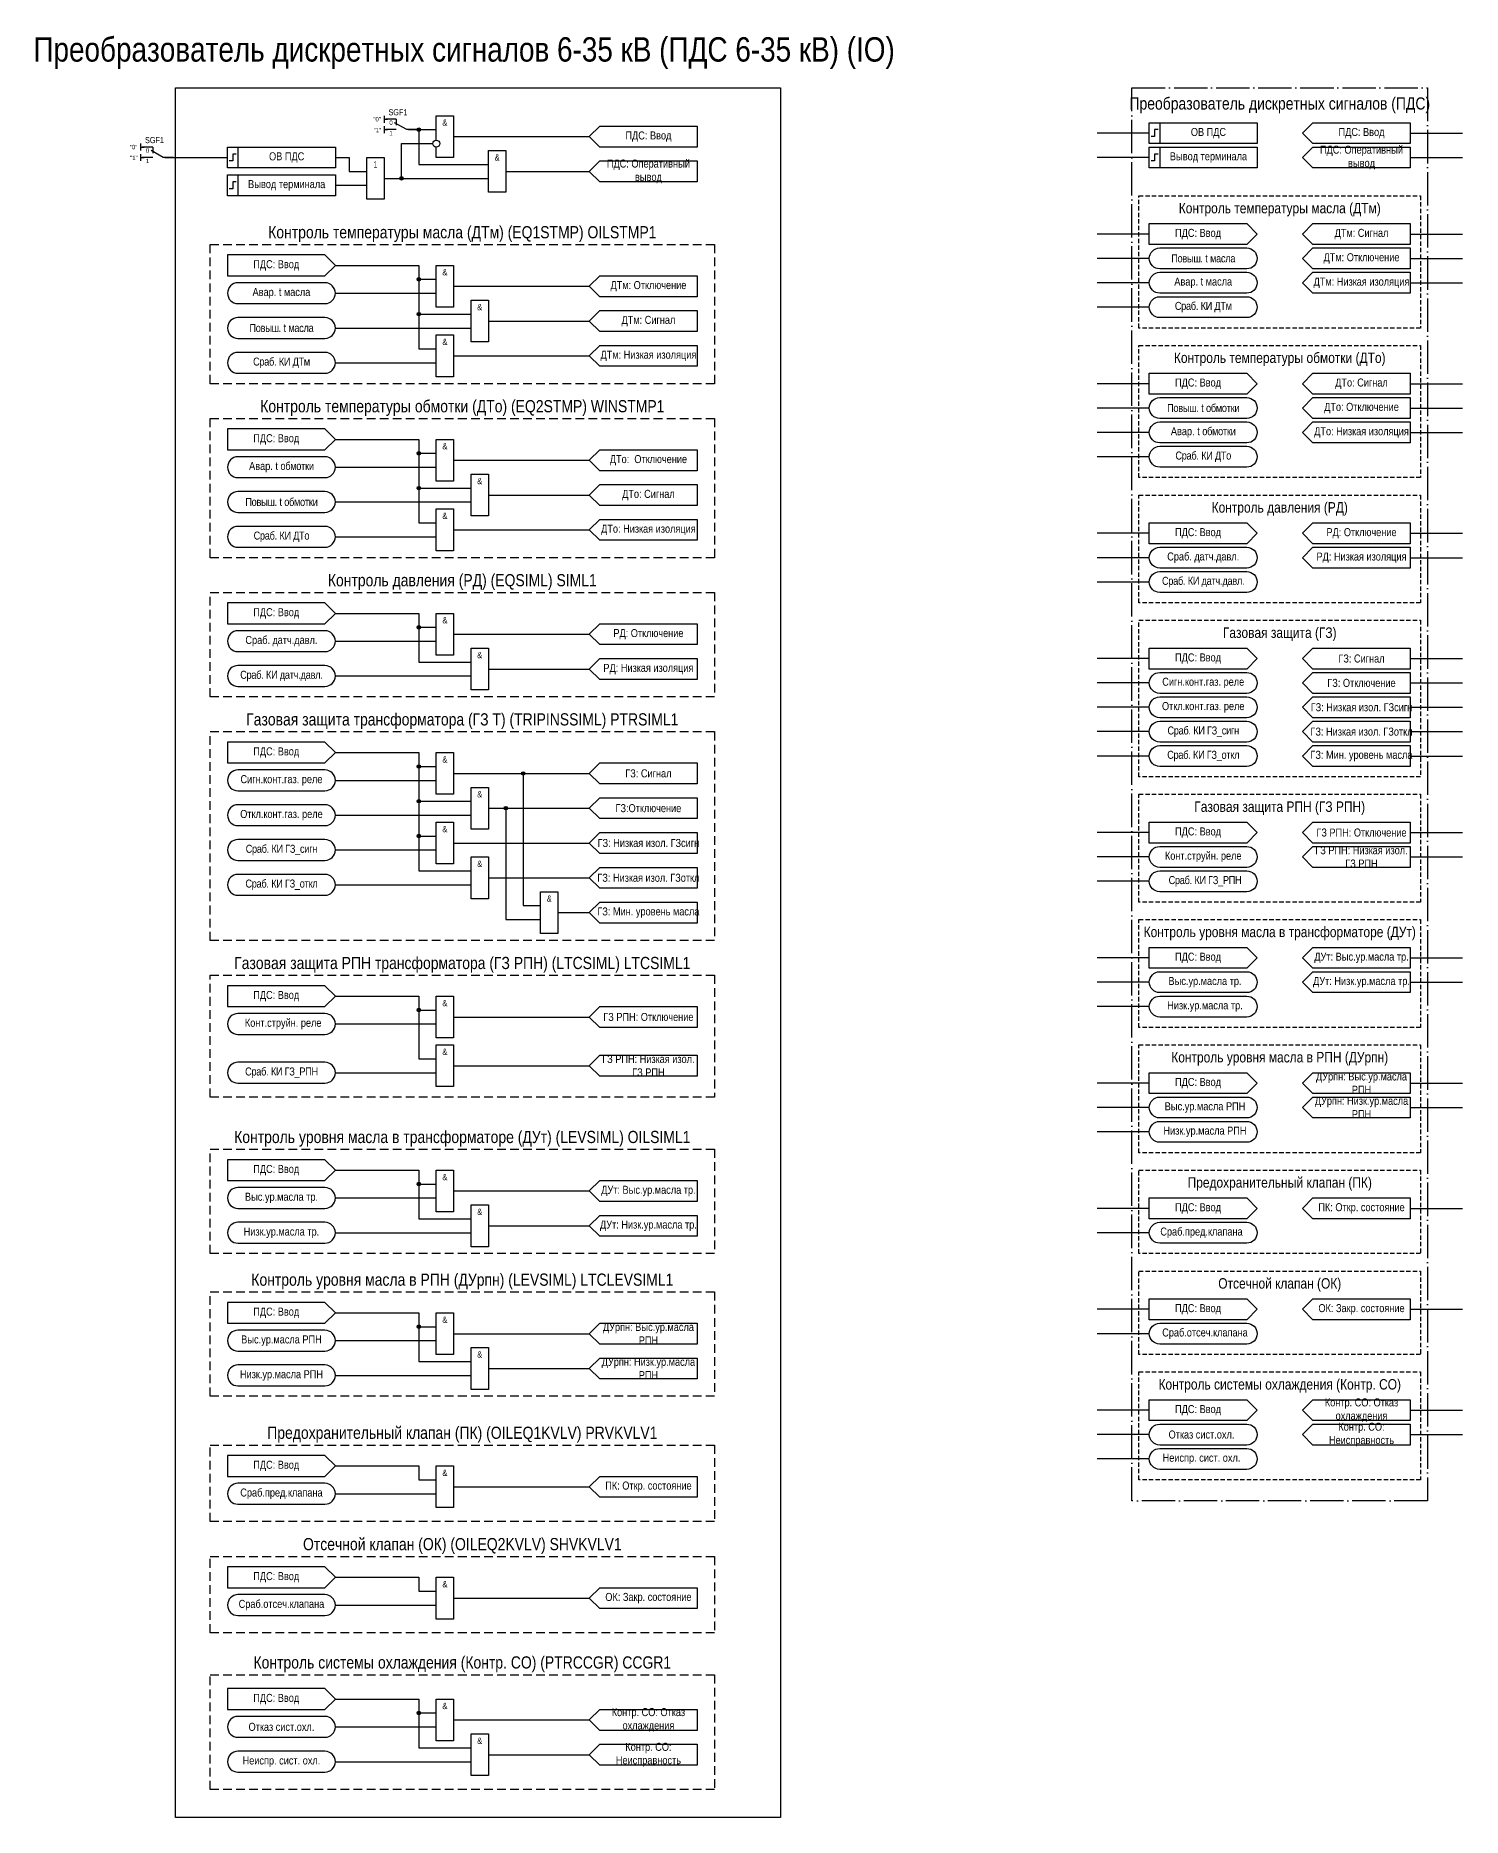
# Model space of a CAD drawing. Header units: millimetres. Extents: x -2270 to 418, y -112 to 561.
# Drawn here: x -702 to -292, y 0 to 512 of the extents above; entities that cross this region are included whole.
import ezdxf
from ezdxf.enums import TextEntityAlignment as Align

# ---------------------------------------------------------------- set-up
doc = ezdxf.new("R2010")
doc.units = ezdxf.units.MM
doc.linetypes.add('ACAD_ISO04W100', pattern=[30, 24, -3, 0, -3])
doc.linetypes.add('штриховая2', pattern=[0.375, 0.25, -0.125])
doc.layers.add('invisible', color=252, linetype='Continuous', plot=False)
doc.layers.add('TEXT', color=7, linetype='Continuous', lineweight=25)
doc.layers.add('Основная', color=7, linetype='Continuous')
doc.styles.add('2.5_Gost_RD', font='ARIALN.TTF', dxfattribs={"height": 2.5})
doc.styles.add('3.5_Gost_RD', font='ARIALN.TTF', dxfattribs={"height": 3.5})
doc.styles.add('Вывод', font='ARIALN.TTF', dxfattribs={"height": 2.5})
doc.styles.add('Компонент', font='ARIALN.TTF', dxfattribs={"height": 3.5})

# ---------------------------------------------------------------- blocks, each defined once
blk = doc.blocks.new('Точка')
at = {"ltscale": 100}
h = blk.add_hatch(color=256, dxfattribs=at)
h.dxf.hatch_style = 1
edge = h.paths.add_edge_path()
edge.add_arc((0, 0), 0.5, 0, 360)
blk.add_circle((0, 0), 0.5, dxfattribs=at)
blk = doc.blocks.new('*U958')
at = {"layer": 'Основная', "color": 0}
blk.add_line((0, 0), (7, 4), dxfattribs=at)
at = {"layer": 'Основная', "ltscale": 0.35}
blk.add_line((6, 6), (6, 2.5), dxfattribs=at)
blk = doc.blocks.new('*U985')
at = {"layer": 'Основная', "color": 0}
for p, q in [((-3, 6), (-9, 6)), ((-3, 0), (-9, 0)), ((9, 0), (3, 0))]:
    blk.add_line(p, q, dxfattribs=at)
at = {"layer": 'Основная', "ltscale": 0.25, "xscale": -1}
blk.add_blockref('*U958', (3, 0), dxfattribs=at)
at = {"layer": 'Основная'}
for tag, height, style, p in [('ОУ', 3.5, 'Компонент', (-2, 10)), ('В1', 2.5, 'Вывод', (-14, 6)), ('В2', 2.5, 'Вывод', (-6, 4)), ('В3', 2.5, 'Вывод', (-6, -2))]:
    blk.add_attdef(tag, text='', height=height, dxfattribs=dict(at, style=style)).set_placement(p, align=Align.MIDDLE_CENTER)

msp = doc.modelspace()

# ---------------------------------------------------------------- linework, layer by layer
at = {"ltscale": 100}
for p, q in [((-602, 489), (-602, 487)), ((-602, 488), (-601, 488)), ((-602, 486), (-602, 484)), ((-602, 485), (-601, 485)), ((-382, 484), (-397, 484)), ((-307, 484), (-292, 484)), ((-382, 477), (-397, 477)), ((-307, 477), (-292, 477)), ((-607, 473), (-607, 473)), ((-382, 455), (-397, 455)), ((-307, 455), (-292, 455)), ((-382, 448), (-397, 448)), ((-307, 448), (-292, 448)), ((-382, 441), (-397, 441)), ((-307, 441), (-292, 441)), ((-382, 434), (-397, 434)), ((-382, 412), (-397, 412)), ((-307, 412), (-292, 412)), ((-382, 405), (-397, 405)), ((-307, 405), (-292, 405)), ((-382, 398), (-397, 398)), ((-307, 398), (-292, 398)), ((-382, 391), (-397, 391)), ((-382, 369), (-397, 369)), ((-307, 369), (-292, 369)), ((-382, 362), (-397, 362)), ((-307, 362), (-292, 362)), ((-382, 355), (-397, 355)), ((-382, 333), (-397, 333)), ((-307, 333), (-292, 333)), ((-382, 326), (-397, 326)), ((-307, 326), (-292, 326)), ((-382, 319), (-397, 319)), ((-307, 319), (-292, 319)), ((-382, 312), (-397, 312)), ((-307, 312), (-292, 312)), ((-382, 305), (-397, 305)), ((-307, 305), (-292, 305)), ((-382, 283), (-397, 283)), ((-307, 283), (-292, 283)), ((-382, 276), (-397, 276)), ((-307, 276), (-292, 276)), ((-382, 269), (-397, 269)), ((-382, 247), (-397, 247)), ((-307, 247), (-292, 247)), ((-382, 240), (-397, 240)), ((-307, 240), (-292, 240)), ((-382, 233), (-397, 233)), ((-382, 211), (-397, 211)), ((-307, 211), (-292, 211)), ((-382, 204), (-397, 204)), ((-307, 204), (-292, 204)), ((-382, 197), (-397, 197)), ((-382, 175), (-397, 175)), ((-307, 175), (-292, 175)), ((-382, 168), (-397, 168)), ((-382, 146), (-397, 146)), ((-307, 146), (-292, 146)), ((-382, 139), (-397, 139)), ((-382, 117), (-397, 117)), ((-307, 117), (-292, 117)), ((-382, 110), (-397, 110)), ((-307, 110), (-292, 110)), ((-382, 103), (-397, 103))]:
    msp.add_line(p, q, dxfattribs=at)
at = {"color": 2, "ltscale": 100}
msp.add_lwpolyline([(-662, 497), (-488, 497), (-488, 0), (-662, 0)], close=True, dxfattribs=at)
at = {"color": 251, "linetype": 'ACAD_ISO04W100', "lineweight": 30, "ltscale": 0.4, "true_color": 0x58595b}
msp.add_lwpolyline([(-387, 497), (-302, 497), (-302, 91), (-387, 91)], close=True, dxfattribs=at)
at = {"ltscale": 100}
for points in [[(-587, 482), (-587, 489), (-582, 489), (-582, 477), (-587, 477), (-587, 480)], [(-338, 484), (-335, 487), (-307, 487), (-307, 481), (-335, 481), (-338, 484)], [(-595, 485), (-587, 485)], [(-595, 485), (-592, 485), (-592, 475), (-572, 475)], [(-582, 483), (-543, 483)], [(-543, 483), (-540, 486), (-512, 486), (-512, 480), (-540, 480), (-543, 483)], [(-616, 477), (-612, 477), (-612, 473), (-607, 473)], [(-602, 471), (-597, 471), (-597, 481), (-588, 481)], [(-338, 477), (-335, 480), (-307, 480), (-307, 474), (-335, 474), (-338, 477)], [(-567, 473), (-543, 473)], [(-543, 473), (-540, 476), (-512, 476), (-512, 470), (-540, 470), (-543, 473)], [(-616, 469), (-607, 469)], [(-602, 471), (-572, 471)], [(-616, 446), (-592, 446), (-592, 442), (-587, 442)], [(-616, 446), (-592, 446), (-592, 432), (-577, 432)], [(-616, 446), (-592, 446), (-592, 422), (-587, 422)], [(-543, 440), (-540, 443), (-512, 443), (-512, 437), (-540, 437), (-543, 440)], [(-616, 438), (-587, 438)], [(-582, 440), (-543, 440)], [(-543, 430), (-540, 433), (-512, 433), (-512, 427), (-540, 427), (-543, 430)], [(-616, 428), (-577, 428)], [(-572, 430), (-543, 430)], [(-582, 420), (-543, 420)], [(-543, 420), (-540, 423), (-512, 423), (-512, 417), (-540, 417), (-543, 420)], [(-616, 418), (-587, 418)], [(-616, 396), (-592, 396), (-592, 392), (-587, 392)], [(-616, 396), (-592, 396), (-592, 382), (-577, 382)], [(-616, 396), (-592, 396), (-592, 372), (-587, 372)], [(-582, 390), (-543, 390)], [(-543, 390), (-540, 393), (-512, 393), (-512, 387), (-540, 387), (-543, 390)], [(-616, 388), (-587, 388)], [(-572, 380), (-543, 380)], [(-543, 380), (-540, 383), (-512, 383), (-512, 377), (-540, 377), (-543, 380)], [(-616, 378), (-577, 378)], [(-582, 370), (-543, 370)], [(-543, 370), (-540, 373), (-512, 373), (-512, 367), (-540, 367), (-543, 370)], [(-616, 368), (-587, 368)], [(-616, 346), (-592, 346), (-592, 342), (-587, 342)], [(-616, 346), (-592, 346), (-592, 332), (-577, 332)], [(-616, 338), (-587, 338)], [(-582, 340), (-543, 340)], [(-543, 340), (-540, 343), (-512, 343), (-512, 337), (-540, 337), (-543, 340)], [(-543, 330), (-540, 333), (-512, 333), (-512, 327), (-540, 327), (-543, 330)], [(-616, 328), (-577, 328)], [(-572, 330), (-543, 330)], [(-616, 306), (-592, 306), (-592, 302), (-587, 302)], [(-616, 306), (-592, 306), (-592, 292), (-577, 292)], [(-616, 306), (-592, 306), (-592, 282), (-587, 282)], [(-616, 306), (-592, 306), (-592, 272), (-577, 272)], [(-543, 300), (-540, 303), (-512, 303), (-512, 297), (-540, 297), (-543, 300)], [(-616, 298), (-587, 298)], [(-582, 300), (-543, 300)], [(-582, 300), (-562, 300), (-562, 262), (-557, 262)], [(-543, 290), (-540, 293), (-512, 293), (-512, 287), (-540, 287), (-543, 290)], [(-616, 288), (-577, 288)], [(-572, 290), (-543, 290)], [(-572, 290), (-567, 290), (-567, 258), (-557, 258)], [(-543, 280), (-540, 283), (-512, 283), (-512, 277), (-540, 277), (-543, 280)], [(-616, 278), (-587, 278)], [(-582, 280), (-543, 280)], [(-543, 270), (-540, 273), (-512, 273), (-512, 267), (-540, 267), (-543, 270)], [(-616, 268), (-577, 268)], [(-572, 270), (-543, 270)], [(-543, 260), (-540, 263), (-512, 263), (-512, 257), (-540, 257), (-543, 260)], [(-552, 260), (-543, 260)], [(-616, 236), (-592, 236), (-592, 232), (-587, 232)], [(-616, 236), (-592, 236), (-592, 218), (-587, 218)], [(-543, 230), (-540, 233), (-512, 233), (-512, 227), (-540, 227), (-543, 230)], [(-616, 228), (-587, 228)], [(-582, 230), (-543, 230)], [(-582, 216), (-543, 216)], [(-543, 216), (-540, 219), (-512, 219), (-512, 213), (-540, 213), (-543, 216)], [(-616, 214), (-587, 214)], [(-616, 186), (-592, 186), (-592, 182), (-587, 182)], [(-616, 186), (-592, 186), (-592, 172), (-577, 172)], [(-582, 180), (-543, 180)], [(-543, 180), (-540, 183), (-512, 183), (-512, 177), (-540, 177), (-543, 180)], [(-616, 178), (-587, 178)], [(-572, 170), (-543, 170)], [(-543, 170), (-540, 173), (-512, 173), (-512, 167), (-540, 167), (-543, 170)], [(-616, 168), (-577, 168)], [(-616, 145), (-592, 145), (-592, 141), (-587, 141)], [(-616, 145), (-592, 145), (-592, 131), (-577, 131)], [(-582, 139), (-543, 139)], [(-543, 139), (-540, 142), (-512, 142), (-512, 136), (-540, 136), (-543, 139)], [(-616, 137), (-587, 137)], [(-572, 129), (-543, 129)], [(-543, 129), (-540, 132), (-512, 132), (-512, 126), (-540, 126), (-543, 129)], [(-616, 127), (-577, 127)], [(-616, 101), (-592, 101), (-592, 97), (-587, 97)], [(-543, 95), (-540, 98), (-512, 98), (-512, 92), (-540, 92), (-543, 95)], [(-616, 93), (-587, 93)], [(-582, 95), (-543, 95)], [(-616, 69), (-592, 69), (-592, 65), (-587, 65)], [(-582, 63), (-543, 63)], [(-543, 63), (-540, 66), (-512, 66), (-512, 60), (-540, 60), (-543, 63)], [(-616, 61), (-587, 61)], [(-616, 34), (-592, 34), (-592, 30), (-587, 30)], [(-616, 34), (-592, 34), (-592, 20), (-577, 20)], [(-543, 28), (-540, 31), (-512, 31), (-512, 25), (-540, 25), (-543, 28)], [(-616, 26), (-587, 26)], [(-582, 28), (-543, 28)], [(-543, 18), (-540, 21), (-512, 21), (-512, 15), (-540, 15), (-543, 18)], [(-616, 16), (-577, 16)], [(-572, 18), (-543, 18)]]:
    msp.add_lwpolyline(points, dxfattribs=at)
for points in [[(-382, 487), (-379, 487), (-379, 481), (-382, 481)], [(-382, 487), (-351, 487), (-351, 481), (-382, 481)], [(-647, 480), (-616, 480), (-616, 474), (-647, 474)], [(-647, 480), (-644, 480), (-644, 474), (-647, 474)], [(-607, 477), (-602, 477), (-602, 465), (-607, 465)], [(-572, 479), (-567, 479), (-567, 467), (-572, 467)], [(-382, 480), (-379, 480), (-379, 474), (-382, 474)], [(-382, 480), (-351, 480), (-351, 474), (-382, 474)], [(-647, 472), (-616, 472), (-616, 466), (-647, 466)], [(-647, 472), (-644, 472), (-644, 466), (-647, 466)], [(-354, 452), (-382, 452), (-382, 458), (-354, 458), (-351, 455)], [(-307, 452), (-335, 452), (-338, 455), (-335, 458), (-307, 458)], [(-335, 451), (-307, 451), (-307, 445), (-335, 445), (-338, 448)], [(-647, 449), (-647, 443), (-619, 443), (-616, 446), (-619, 449)], [(-587, 446), (-582, 446), (-582, 434), (-587, 434)], [(-335, 444), (-307, 444), (-307, 438), (-335, 438), (-338, 441)], [(-577, 436), (-572, 436), (-572, 424), (-577, 424)], [(-587, 426), (-582, 426), (-582, 414), (-587, 414)], [(-354, 409), (-382, 409), (-382, 415), (-354, 415), (-351, 412)], [(-307, 409), (-335, 409), (-338, 412), (-335, 415), (-307, 415)], [(-335, 408), (-307, 408), (-307, 402), (-335, 402), (-338, 405)], [(-335, 401), (-307, 401), (-307, 395), (-335, 395), (-338, 398)], [(-647, 399), (-647, 393), (-619, 393), (-616, 396), (-619, 399)], [(-587, 396), (-582, 396), (-582, 384), (-587, 384)], [(-577, 386), (-572, 386), (-572, 374), (-577, 374)], [(-587, 376), (-582, 376), (-582, 364), (-587, 364)], [(-354, 366), (-382, 366), (-382, 372), (-354, 372), (-351, 369)], [(-307, 366), (-335, 366), (-338, 369), (-335, 372), (-307, 372)], [(-335, 365), (-307, 365), (-307, 359), (-335, 359), (-338, 362)], [(-647, 349), (-647, 343), (-619, 343), (-616, 346), (-619, 349)], [(-587, 346), (-582, 346), (-582, 334), (-587, 334)], [(-577, 336), (-572, 336), (-572, 324), (-577, 324)], [(-354, 330), (-382, 330), (-382, 336), (-354, 336), (-351, 333)], [(-307, 330), (-335, 330), (-338, 333), (-335, 336), (-307, 336)], [(-335, 329), (-307, 329), (-307, 323), (-335, 323), (-338, 326)], [(-335, 322), (-307, 322), (-307, 316), (-335, 316), (-338, 319)], [(-335, 315), (-307, 315), (-307, 309), (-335, 309), (-338, 312)], [(-647, 309), (-647, 303), (-619, 303), (-616, 306), (-619, 309)], [(-335, 308), (-307, 308), (-307, 302), (-335, 302), (-338, 305)], [(-587, 306), (-582, 306), (-582, 294), (-587, 294)], [(-577, 296), (-572, 296), (-572, 284), (-577, 284)], [(-587, 286), (-582, 286), (-582, 274), (-587, 274)], [(-354, 280), (-382, 280), (-382, 286), (-354, 286), (-351, 283)], [(-307, 280), (-335, 280), (-338, 283), (-335, 286), (-307, 286)], [(-335, 279), (-307, 279), (-307, 273), (-335, 273), (-338, 276)], [(-577, 276), (-572, 276), (-572, 264), (-577, 264)], [(-557, 266), (-552, 266), (-552, 254), (-557, 254)], [(-354, 244), (-382, 244), (-382, 250), (-354, 250), (-351, 247)], [(-307, 244), (-335, 244), (-338, 247), (-335, 250), (-307, 250)], [(-335, 243), (-307, 243), (-307, 237), (-335, 237), (-338, 240)], [(-647, 239), (-647, 233), (-619, 233), (-616, 236), (-619, 239)], [(-587, 236), (-582, 236), (-582, 224), (-587, 224)], [(-587, 222), (-582, 222), (-582, 210), (-587, 210)], [(-354, 208), (-382, 208), (-382, 214), (-354, 214), (-351, 211)], [(-307, 208), (-335, 208), (-338, 211), (-335, 214), (-307, 214)], [(-335, 207), (-307, 207), (-307, 201), (-335, 201), (-338, 204)], [(-647, 189), (-647, 183), (-619, 183), (-616, 186), (-619, 189)], [(-587, 186), (-582, 186), (-582, 174), (-587, 174)], [(-577, 176), (-572, 176), (-572, 164), (-577, 164)], [(-354, 172), (-382, 172), (-382, 178), (-354, 178), (-351, 175)], [(-307, 172), (-335, 172), (-338, 175), (-335, 178), (-307, 178)], [(-354, 143), (-382, 143), (-382, 149), (-354, 149), (-351, 146)], [(-307, 143), (-335, 143), (-338, 146), (-335, 149), (-307, 149)], [(-647, 148), (-647, 142), (-619, 142), (-616, 145), (-619, 148)], [(-587, 145), (-582, 145), (-582, 133), (-587, 133)], [(-577, 135), (-572, 135), (-572, 123), (-577, 123)], [(-354, 114), (-382, 114), (-382, 120), (-354, 120), (-351, 117)], [(-307, 114), (-335, 114), (-338, 117), (-335, 120), (-307, 120)], [(-335, 113), (-307, 113), (-307, 107), (-335, 107), (-338, 110)], [(-647, 104), (-647, 98), (-619, 98), (-616, 101), (-619, 104)], [(-587, 101), (-582, 101), (-582, 89), (-587, 89)], [(-647, 72), (-647, 66), (-619, 66), (-616, 69), (-619, 72)], [(-587, 69), (-582, 69), (-582, 57), (-587, 57)], [(-647, 37), (-647, 31), (-619, 31), (-616, 34), (-619, 37)], [(-587, 34), (-582, 34), (-582, 22), (-587, 22)], [(-577, 24), (-572, 24), (-572, 12), (-577, 12)]]:
    msp.add_lwpolyline(points, close=True, dxfattribs=at)
at = {"lineweight": 30, "ltscale": 100}
for points in [[(-379.5, 485), (-380.5, 485), (-380.5, 483), (-381.5, 483)], [(-644.5, 478), (-645.5, 478), (-645.5, 476), (-646.5, 476)], [(-379.5, 478), (-380.5, 478), (-380.5, 476), (-381.5, 476)], [(-644.5, 470), (-645.5, 470), (-645.5, 468), (-646.5, 468)]]:
    msp.add_lwpolyline(points, dxfattribs=at)
at = {"linetype": 'штриховая2', "ltscale": 5}
for points in [[(-385, 466), (-304, 466), (-304, 428), (-385, 428)], [(-385, 423), (-304, 423), (-304, 385), (-385, 385)], [(-385, 380), (-304, 380), (-304, 349), (-385, 349)], [(-385, 344), (-304, 344), (-304, 299), (-385, 299)], [(-385, 294), (-304, 294), (-304, 263), (-385, 263)], [(-385, 258), (-304, 258), (-304, 227), (-385, 227)], [(-385, 222), (-304, 222), (-304, 191), (-385, 191)], [(-385, 186), (-304, 186), (-304, 162), (-385, 162)], [(-385, 157), (-304, 157), (-304, 133), (-385, 133)], [(-385, 128), (-304, 128), (-304, 97), (-385, 97)]]:
    msp.add_lwpolyline(points, close=True, dxfattribs=at)
at = {"linetype": 'штриховая2', "ltscale": 10}
for points in [[(-652, 452), (-507, 452), (-507, 412), (-652, 412)], [(-652, 402), (-507, 402), (-507, 362), (-652, 362)], [(-652, 352), (-507, 352), (-507, 322), (-652, 322)], [(-652, 312), (-507, 312), (-507, 252), (-652, 252)], [(-652, 242), (-507, 242), (-507, 207), (-652, 207)], [(-652, 192), (-507, 192), (-507, 162), (-652, 162)], [(-652, 151), (-507, 151), (-507, 121), (-652, 121)], [(-652, 107), (-507, 107), (-507, 85), (-652, 85)], [(-652, 75), (-507, 75), (-507, 53), (-652, 53)], [(-652, 41), (-507, 41), (-507, 8), (-652, 8)]]:
    msp.add_lwpolyline(points, close=True, dxfattribs=at)
at = {"ltscale": 100}
for points in [[(-379, 445, -1), (-379, 451), (-354, 451, -1), (-354, 445)], [(-644, 435), (-619, 435, 1), (-619, 441), (-644, 441, 1)], [(-379, 438, -1), (-379, 444), (-354, 444, -1), (-354, 438)], [(-379, 431, -1), (-379, 437), (-354, 437, -1), (-354, 431)], [(-644, 425), (-619, 425, 1), (-619, 431), (-644, 431, 1)], [(-644, 415), (-619, 415, 1), (-619, 421), (-644, 421, 1)], [(-379, 402, -1), (-379, 408), (-354, 408, -1), (-354, 402)], [(-379, 395, -1), (-379, 401), (-354, 401, -1), (-354, 395)], [(-644, 385), (-619, 385, 1), (-619, 391), (-644, 391, 1)], [(-379, 388, -1), (-379, 394), (-354, 394, -1), (-354, 388)], [(-644, 375), (-619, 375, 1), (-619, 381), (-644, 381, 1)], [(-644, 365), (-619, 365, 1), (-619, 371), (-644, 371, 1)], [(-379, 359, -1), (-379, 365), (-354, 365, -1), (-354, 359)], [(-379, 352, -1), (-379, 358), (-354, 358, -1), (-354, 352)], [(-644, 335), (-619, 335, 1), (-619, 341), (-644, 341, 1)], [(-644, 325), (-619, 325, 1), (-619, 331), (-644, 331, 1)], [(-379, 323, -1), (-379, 329), (-354, 329, -1), (-354, 323)], [(-379, 316, -1), (-379, 322), (-354, 322, -1), (-354, 316)], [(-379, 309, -1), (-379, 315), (-354, 315, -1), (-354, 309)], [(-379, 302, -1), (-379, 308), (-354, 308, -1), (-354, 302)], [(-644, 295), (-619, 295, 1), (-619, 301), (-644, 301, 1)], [(-644, 285), (-619, 285, 1), (-619, 291), (-644, 291, 1)], [(-644, 275), (-619, 275, 1), (-619, 281), (-644, 281, 1)], [(-379, 273, -1), (-379, 279), (-354, 279, -1), (-354, 273)], [(-379, 266, -1), (-379, 272), (-354, 272, -1), (-354, 266)], [(-644, 265), (-619, 265, 1), (-619, 271), (-644, 271, 1)], [(-379, 237, -1), (-379, 243), (-354, 243, -1), (-354, 237)], [(-379, 230, -1), (-379, 236), (-354, 236, -1), (-354, 230)], [(-644, 225), (-619, 225, 1), (-619, 231), (-644, 231, 1)], [(-644, 211), (-619, 211, 1), (-619, 217), (-644, 217, 1)], [(-379, 201, -1), (-379, 207), (-354, 207, -1), (-354, 201)], [(-379, 194, -1), (-379, 200), (-354, 200, -1), (-354, 194)], [(-644, 175), (-619, 175, 1), (-619, 181), (-644, 181, 1)], [(-644, 165), (-619, 165, 1), (-619, 171), (-644, 171, 1)], [(-379, 165, -1), (-379, 171), (-354, 171, -1), (-354, 165)], [(-644, 134), (-619, 134, 1), (-619, 140), (-644, 140, 1)], [(-379, 136, -1), (-379, 142), (-354, 142, -1), (-354, 136)], [(-644, 124), (-619, 124, 1), (-619, 130), (-644, 130, 1)], [(-379, 107, -1), (-379, 113), (-354, 113, -1), (-354, 107)], [(-379, 100, -1), (-379, 106), (-354, 106, -1), (-354, 100)], [(-644, 90), (-619, 90, 1), (-619, 96), (-644, 96, 1)], [(-644, 58), (-619, 58, 1), (-619, 64), (-644, 64, 1)], [(-644, 23), (-619, 23, 1), (-619, 29), (-644, 29, 1)], [(-644, 13), (-619, 13, 1), (-619, 19), (-644, 19, 1)]]:
    msp.add_lwpolyline(points, format="xyb", close=True, dxfattribs=at)
msp.add_circle((-587, 481), 1)
at = {"layer": 'invisible', "ltscale": 100}
for p, q in [((-672, 481), (-672, 479)), ((-672, 480), (-671, 480)), ((-672, 478), (-672, 476)), ((-672, 477), (-671, 477))]:
    msp.add_line(p, q, dxfattribs=at)
msp.add_lwpolyline([(-665, 477), (-647, 477)], dxfattribs=at)

# ---------------------------------------------------------------- block references
at = {"ltscale": 100}
for p in [(-592, 485), (-597, 471), (-592, 442), (-592, 432), (-592, 392), (-592, 382), (-592, 342), (-592, 302), (-562, 300), (-592, 292), (-567, 290), (-592, 282), (-592, 232), (-592, 182), (-592, 141), (-592, 30)]:
    msp.add_blockref('Точка', p, dxfattribs=at)
at = {"layer": 'invisible', "ltscale": 0.25, "xscale": 0.5, "yscale": 0.5, "zscale": 0.5}
msp.add_blockref('*U985', (-667, 477), dxfattribs=at).add_auto_attribs({'ОУ': 'SGF1', 'В1': '"0"', 'В2': '0', 'В3': '1'})
at = {"layer": 'Основная', "ltscale": 0.25, "xscale": 0.5, "yscale": 0.5, "zscale": 0.5}
msp.add_blockref('*U985', (-597, 485), dxfattribs=at).add_auto_attribs({'ОУ': 'SGF1', 'В1': '"0"', 'В2': '0', 'В3': '1'})

# ---------------------------------------------------------------- texts
at = {"color": 2, "ltscale": 100, "insert": (-579, 507), "char_height": 7, "width": 340, "attachment_point": 5, "style": '3.5_Gost_RD'}
msp.add_mtext('{\\C3;Преобразователь дискретных сигналов 6-35 кВ (ПДС 6-35 кВ) (IO)}', dxfattribs=at)
at = {"color": 30, "ltscale": 100, "attachment_point": 5, "style": '3.5_Gost_RD'}
for s, insert, char_height, width in [('Преобразователь дискретных сигналов (ПДС)', (-344.5, 492), 3.5, 85), ('Контроль температуры масла (ДТм)', (-344.5, 462), 3, 81), ('Контроль температуры масла (ДТм) (EQ1STMP) {\\C6;OILSTMP1}', (-579.5, 455), 3.5, 145), ('Контроль температуры обмотки (ДТо)', (-344.5, 419), 3, 81), ('Контроль температуры обмотки (ДТо) (EQ2STMP) {\\C6;WINSTMP1}', (-579.5, 405), 3.5, 145), ('Контроль давления (РД)', (-344.5, 376), 3, 81), ('\\pt262.5;Контроль давления (РД) (EQSIML) {\\C6;SIML1}', (-579.5, 355), 3.5, 145), ('Газовая защита (ГЗ)', (-344.5, 340), 3, 81), ('Газовая защита трансформатора (ГЗ T) (TRIPINSSIML) {\\C6;PTRSIML1}', (-579.5, 315), 3.5, 145), ('Газовая защита РПН (ГЗ РПН)', (-344.5, 290), 3, 81), ('{\\C30;Контроль уровня масла в трансформаторе (ДУт)}', (-344.5, 254), 3, 81), ('Газовая защита РПН трансформатора (ГЗ РПН) (LTCSIML) {\\C6;LTCSIML1}', (-579.5, 245), 3.5, 145), ('{\\C30;Контроль уровня масла в РПН (ДУрпн)}', (-344.5, 218), 3, 81), ('Контроль уровня масла в трансформаторе (ДУт) (LEVSIML) {\\C6;OILSIML1}', (-579.5, 195), 3.5, 145), ('{\\C30;Предохранительный клапан (ПК)}', (-344.5, 182), 3, 81), ('Контроль уровня масла в РПН (ДУрпн) (LEVSIML) {\\C6;LTCLEVSIML1}', (-579.5, 154), 3.5, 145), ('{\\C30;Отсечной клапан (ОК)}', (-344.5, 153), 3, 81), ('Контроль системы охлаждения (Контр. СО)', (-344.5, 124), 3, 81), ('Предохранительный клапан (ПК) (OILEQ1KVLV) {\\C6;PRVKVLV1}', (-579.5, 110), 3.5, 145), ('Отсечной клапан (ОК) (OILEQ2KVLV) {\\C6;SHVKVLV1}', (-579.5, 78), 3.5, 145), ('Контроль системы охлаждения (Контр. СО) (PTRCCGR) {\\C6;CCGR1}', (-579.5, 44), 3.5, 145)]:
    msp.add_mtext(s, dxfattribs=dict(at, insert=insert, char_height=char_height, width=width))
at = {"ltscale": 100, "attachment_point": 5, "style": '2.5_Gost_RD'}
for s, insert, char_height, width in [('&', (-584.5, 487), 1.8, 5), ('ПДС: Ввод', (-526, 483), 2.3, 28), ('ПДС: Ввод', (-321, 484), 2.3, 28), ('&', (-569.5, 477), 1.8, 5), ('ПДС: Оперативный вывод', (-526, 473), 2.3, 28), ('ПДС: Оперативный вывод', (-321, 477), 2.3, 28), ('1', (-604.5, 475), 1.8, 5), ('ДТм: {\\A1;Сигнал}', (-321, 455), 2.3, 28), ('ДТм: {\\A1;Отключение}', (-321, 448), 2.3, 28), ('&', (-584.5, 444), 1.8, 5), ('ДТм: Отключение', (-526, 440), 2.3, 28), ('ДТм: Низкая изоляция', (-321, 441), 2.3, 28), ('\\A1;Авар. t масла', (-631.5, 438), 2.3, 31), ('&', (-574.5, 434), 1.8, 5), ('ДТм: Сигнал', (-526, 430), 2.3, 28), ('\\A1;{\\T0.95;Повыш. t масла }', (-631.5, 428), 2.3, 31), ('&', (-584.5, 424), 1.8, 5), ('ДТм: Низкая изоляция', (-526, 420), 2.3, 28), ('\\A1;{\\T0.95;Сраб. КИ ДТм}', (-631.5, 418), 2.3, 31), ('ДТо: {\\A1;Сигнал}', (-321, 412), 2.3, 28), ('ДТо: {\\A1;Отключение}', (-321, 405), 2.3, 28), ('ДТо: Низкая изоляция', (-321, 398), 2.3, 28), ('&', (-584.5, 394), 1.8, 5), ('\\A1;Авар. t {\\T0.95;обмотки}', (-631.5, 388), 2.3, 31), ('ДТо:  Отключение', (-526, 390), 2.3, 28), ('&', (-574.5, 384), 1.8, 5), ('\\A1;{\\T0.95;Повыш. t обмотки}', (-631.5, 378), 2.3, 29.7748), ('ДТо: Сигнал', (-526, 380), 2.3, 28), ('&', (-584.5, 374), 1.8, 5), ('\\A1;{\\T0.95;Сраб. КИ ДТо}', (-631.5, 368), 2.3, 31), ('ДТо: Низкая изоляция ', (-526, 370), 2.3, 28), ('\\A1;РД: Отключение', (-321, 369), 2.3, 28), ('РД: Низкая изоляция', (-321, 362), 2.3, 28), ('&', (-584.5, 344), 1.8, 5), ('\\A1;Сраб. {\\T0.95;д}атч.давл.', (-631.5, 338), 2.3, 31), ('\\A1;РД: Отключение', (-526, 340), 2.3, 28), ('&', (-574.5, 334), 1.8, 5), ('ГЗ: {\\A1;Сигнал}', (-321, 333), 2.3, 28), ('\\A1;{\\T0.95;Сраб. КИ датч.давл.}', (-631.5, 328), 2.3, 31), ('РД: Низкая изоляция', (-526, 330), 2.3, 28), ('ГЗ: {\\A1;Отключение}', (-321, 326), 2.3, 28), ('ГЗ: Низкая изол. ГЗсигн', (-321, 319), 2.3, 28), ('ГЗ: Низкая изол. ГЗоткл', (-321, 312), 2.3, 28), ('&', (-584.5, 304), 1.8, 5), ('ГЗ: Мин. уровень масла ', (-321, 305), 2.3, 28), ('\\A1;Сигн.конт.газ. реле', (-631.5, 298), 2.3, 31), ('ГЗ: Сигнал', (-526, 300), 2.3, 28), ('&', (-574.5, 294), 1.8, 5), ('\\A1;Откл.конт.газ. реле', (-631.5, 288), 2.3, 31), ('ГЗ:Отключение', (-526, 290), 2.3, 28), ('&', (-584.5, 284), 1.8, 5), ('ГЗ РПН: Отключение', (-321, 283), 2.3, 28), ('\\A1;{\\T0.95;Сраб. КИ ГЗ_сигн}', (-631.5, 278), 2.3, 31), ('ГЗ: Низкая изол. ГЗсигн', (-526, 280), 2.3, 28), ('\\A1;Конт.струйн. реле', (-366.5, 276), 2.3, 31), ('ГЗ РПН: Низкая изол. ГЗ РПН', (-321, 276), 2.3, 28), ('&', (-574.5, 274), 1.8, 5), ('\\A1;{\\T0.95;Сраб. КИ ГЗ_откл}', (-631.5, 268), 2.3, 31), ('ГЗ: Низкая изол. ГЗоткл', (-526, 270), 2.3, 28), ('\\A1;{\\T0.95;Сраб. КИ ГЗ_РПН}', (-366, 269), 2.3, 31), ('&', (-554.5, 264), 1.8, 5), ('ГЗ: Мин. уровень масла ', (-526, 260), 2.3, 28), ('ДУт: Выс.ур.масла тр.', (-321, 247), 2.3, 28), ('\\A1;Выс.ур.масла тр.', (-366, 240), 2.3, 31), ('ДУт: Низк.ур.масла тр.', (-321, 240), 2.3, 28), ('&', (-584.5, 234), 1.8, 5), ('ГЗ РПН: Отключение', (-526, 230), 2.3, 28), ('\\A1;Низк.ур.масла тр.', (-366, 233), 2.3, 29.7748), ('\\A1;Конт.струйн. реле', (-631, 228), 2.3, 31), ('&', (-584.5, 220), 1.8, 5), ('\\A1;{\\T0.95;Сраб. КИ ГЗ_РПН}', (-631.5, 214), 2.3, 31), ('ГЗ РПН: Низкая изол. ГЗ РПН', (-526, 216), 2.3, 28), ('ДУрпн: Выс.ур.масла РПН', (-321, 211), 2.3, 28), ('\\A1;Выс.ур.масла РПН', (-366, 204), 2.3, 31), ('ДУрпн: Низк.ур.масла РПН', (-321, 204), 2.3, 28), ('\\A1;Низк.ур.масла РПН', (-366, 197), 2.3, 29.7748), ('&', (-584.5, 184), 1.8, 5), ('\\A1;Выс.ур.масла тр.', (-631.5, 178), 2.3, 31), ('ДУт: Выс.ур.масла тр.', (-526, 180), 2.3, 28), ('&', (-574.5, 174), 1.8, 5), ('ПК: Откр. состояние', (-321, 175), 2.3, 28), ('\\A1;Низк.ур.масла тр.', (-631.5, 168), 2.3, 29.7748), ('ДУт: Низк.ур.масла тр.', (-526, 170), 2.3, 28), ('\\A1;Сраб.пред.клапана', (-367, 168), 2.3, 31), ('&', (-584.5, 143), 1.8, 5), ('ОК: Закр. состояние', (-321, 146), 2.3, 28), ('\\A1;Выс.ур.масла РПН', (-631.5, 137), 2.3, 31), ('ДУрпн: Выс.ур.масла РПН', (-526, 139), 2.3, 28), ('\\A1;Сраб.отсеч.клапана', (-366, 139), 2.3, 31), ('&', (-574.5, 133), 1.8, 5), ('\\A1;Низк.ур.масла РПН', (-631.5, 127), 2.3, 29.7748), ('ДУрпн: Низк.ур.масла РПН', (-526, 129), 2.3, 28), ('Контр. СО: Отказ охлаждения', (-321, 117), 2.3, 28), ('Контр. СО: Неисправность', (-321, 110), 2.3, 28), ('\\A1;Отказ сист.охл.', (-367, 110), 2.3, 31), ('\\A1;Неиспр. сист. охл.', (-367, 103), 2.3, 29.7748), ('&', (-584.5, 99), 1.8, 5), ('\\A1;Сраб.пред.клапана', (-631.5, 93), 2.3, 31), ('ПК: Откр. состояние', (-526, 95), 2.3, 28), ('&', (-584.5, 67), 1.8, 5), ('\\A1;Сраб.отсеч.клапана', (-631.5, 61), 2.3, 31), ('ОК: Закр. состояние', (-526, 63), 2.3, 28), ('&', (-584.5, 32), 1.8, 5), ('Контр. СО: Отказ охлаждения', (-526, 28), 2.3, 28), ('\\A1;Отказ сист.охл.', (-631.5, 26), 2.3, 31), ('&', (-574.5, 22), 1.8, 5), ('Контр. СО: Неисправность', (-526, 18), 2.3, 28), ('\\A1;Неиспр. сист. охл.', (-631.5, 16), 2.3, 29.7748)]:
    msp.add_mtext(s, dxfattribs=dict(at, insert=insert, char_height=char_height, width=width))
at = {"ltscale": 100, "insert": (-605, 485.5), "char_height": 1.25, "attachment_point": 1, "style": '3.5_Gost_RD'}
msp.add_mtext_dynamic_manual_height_columns('"1"', width=2, gutter_width=17.5, heights=[0], dxfattribs=at)
at = {"color": 0, "ltscale": 100, "char_height": 2.3, "width": 28, "attachment_point": 5, "style": '2.5_Gost_RD'}
for s, insert in [('{\\C256;ОВ ПДС}', (-365, 484)), ('{\\C256;ОВ ПДС}', (-630, 477)), ('{\\C256;Вывод терминала}', (-365, 477)), ('{\\C256;Вывод терминала}', (-630, 469)), ('{\\C256;ПДС: Ввод}', (-368, 455)), ('{\\C256;ПДС: Ввод}', (-368, 412)), ('{\\C256;ПДС: Ввод}', (-368, 369)), ('{\\C256;ПДС: Ввод}', (-368, 333)), ('{\\C256;ПДС: Ввод}', (-368, 283)), ('{\\C256;ПДС: Ввод}', (-368, 247)), ('{\\C256;ПДС: Ввод}', (-368, 211)), ('{\\C256;ПДС: Ввод}', (-368, 175)), ('{\\C256;ПДС: Ввод}', (-368, 146)), ('{\\C256;ПДС: Ввод}', (-368, 117))]:
    msp.add_mtext(s, dxfattribs=dict(at, insert=insert))
at = {"layer": 'invisible', "ltscale": 100, "insert": (-675, 477.5), "char_height": 1.25, "attachment_point": 1, "style": '3.5_Gost_RD'}
msp.add_mtext_dynamic_manual_height_columns('"1"', width=2, gutter_width=17.5, heights=[0], dxfattribs=at)
at = {"layer": 'TEXT', "ltscale": 100, "char_height": 2.3, "attachment_point": 5, "style": '2.5_Gost_RD'}
for s, insert, width in [('ПДС: Ввод', (-633, 446), 28), ('\\A1;{\\T0.95;Повыш. t масла }', (-366.5, 448), 31), ('\\A1;Авар. t масла', (-366.5, 441), 31), ('\\A1;{\\T0.95;Сраб. КИ ДТм}', (-366.5, 434), 31), ('\\A1;{\\T0.95;Повыш. t обмотки}', (-366.5, 405), 31), ('\\A1;Авар. t {\\T0.95;обмотки}', (-366.5, 398), 31), ('ПДС: Ввод', (-633, 396), 28), ('\\A1;{\\T0.95;Сраб. КИ ДТо}', (-366.5, 391), 31), ('\\A1;Сраб. {\\T0.95;д}атч.давл.', (-366.5, 362), 31), ('\\A1;{\\T0.95;Сраб. КИ датч.давл.}', (-366.5, 355), 31), ('ПДС: Ввод', (-633, 346), 28), ('\\A1;Сигн.конт.газ. реле', (-366.5, 326), 31), ('\\A1;Откл.конт.газ. реле', (-366.5, 319), 31), ('\\A1;{\\T0.95;Сраб. КИ ГЗ_сигн}', (-366.5, 312), 31), ('ПДС: Ввод', (-633, 306), 28), ('\\A1;{\\T0.95;Сраб. КИ ГЗ_откл}', (-366.5, 305), 31), ('ПДС: Ввод', (-633, 236), 28), ('ПДС: Ввод', (-633, 186), 28), ('ПДС: Ввод', (-633, 145), 28), ('ПДС: Ввод', (-633, 101), 28), ('ПДС: Ввод', (-633, 69), 28), ('ПДС: Ввод', (-633, 34), 28)]:
    msp.add_mtext(s, dxfattribs=dict(at, insert=insert, width=width))

doc.saveas('drawing.dxf')
